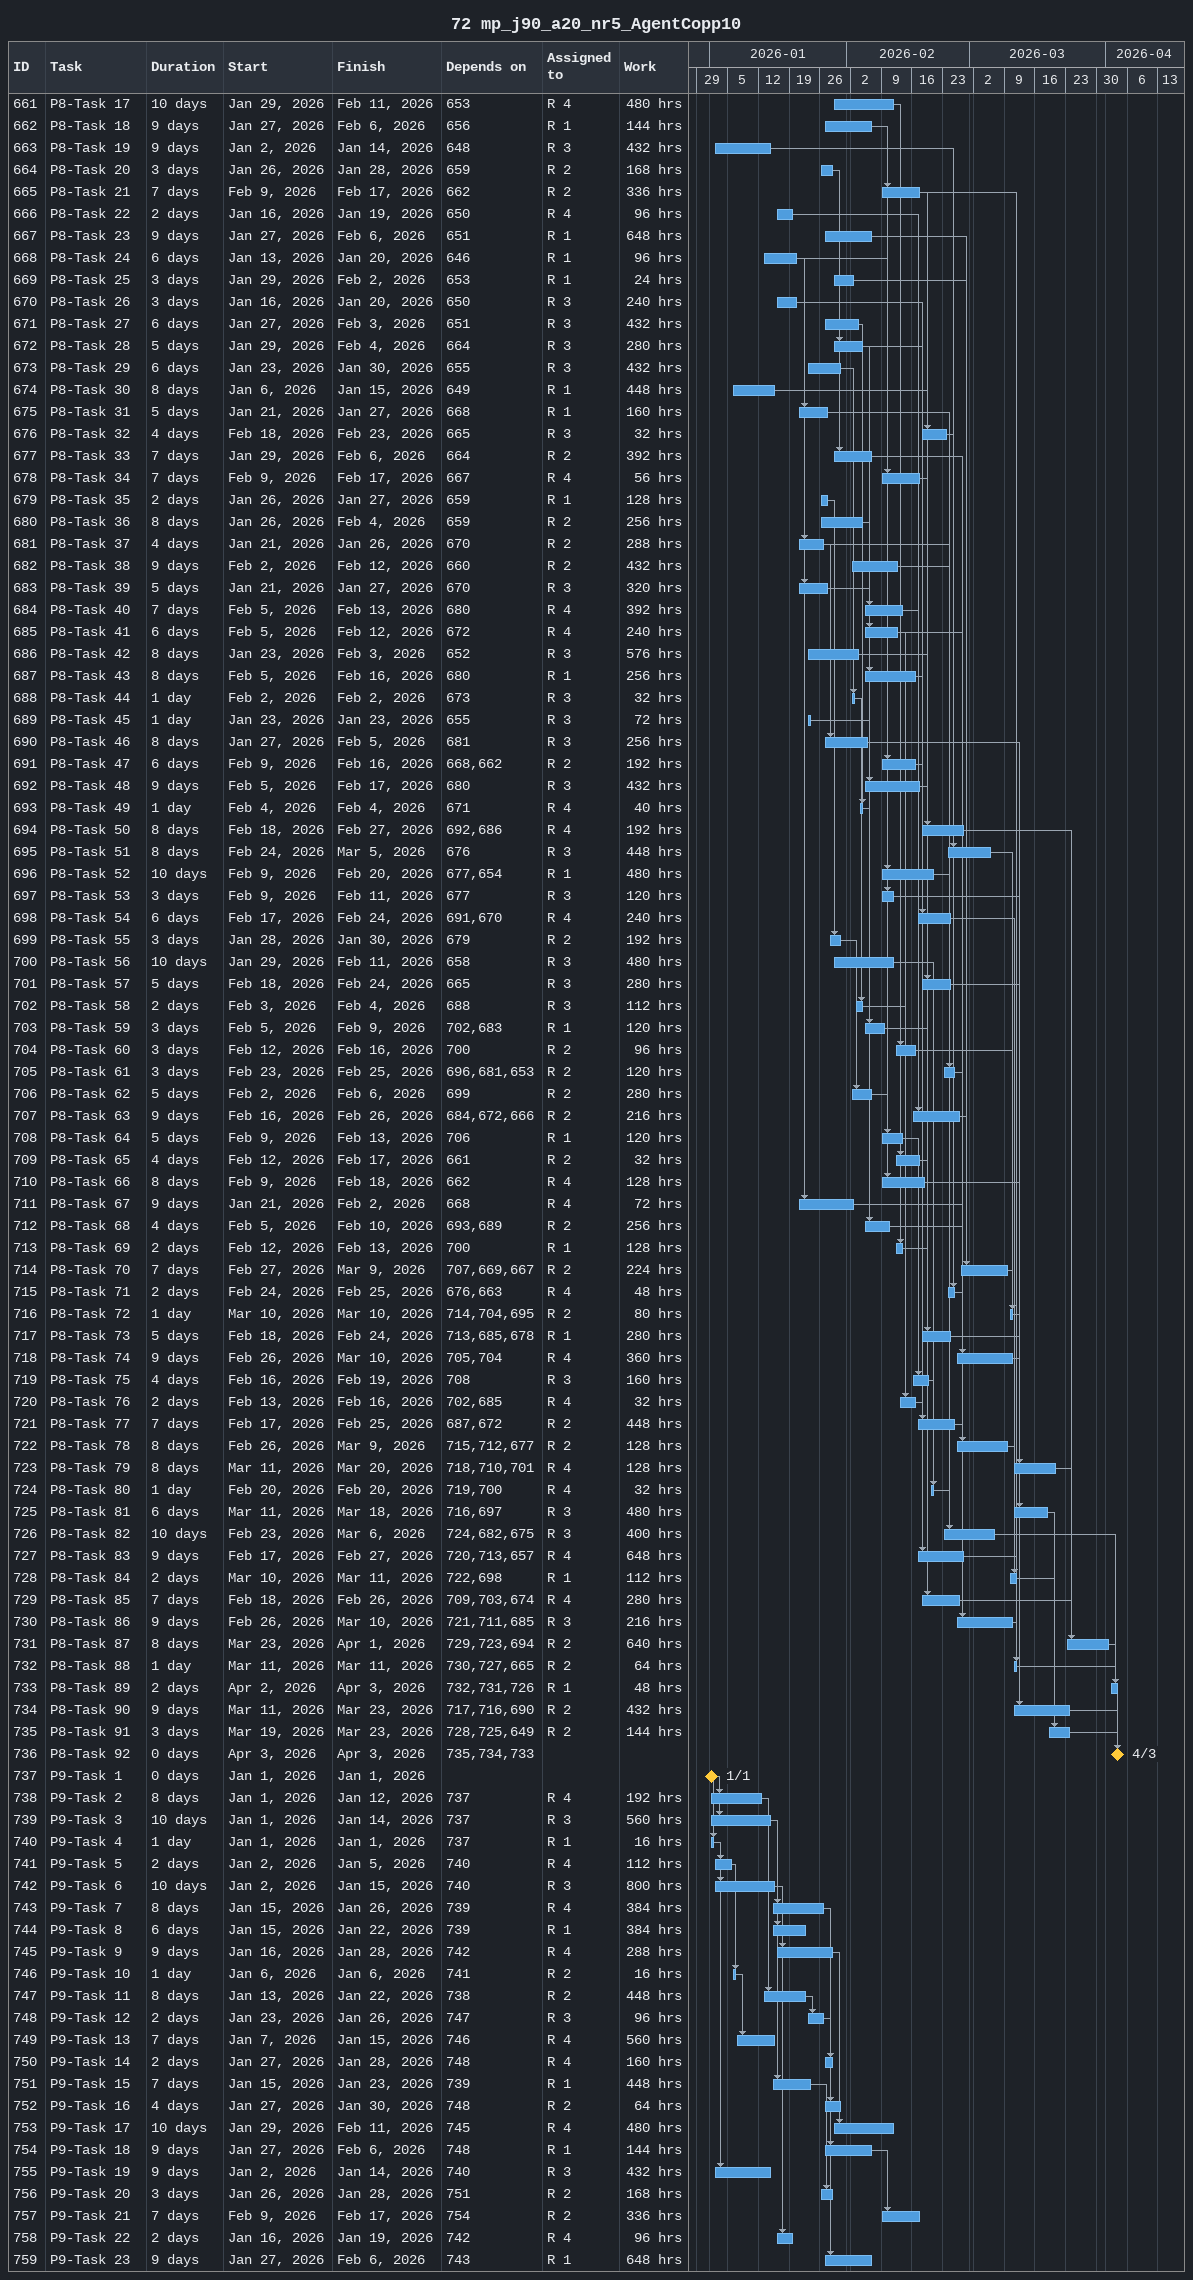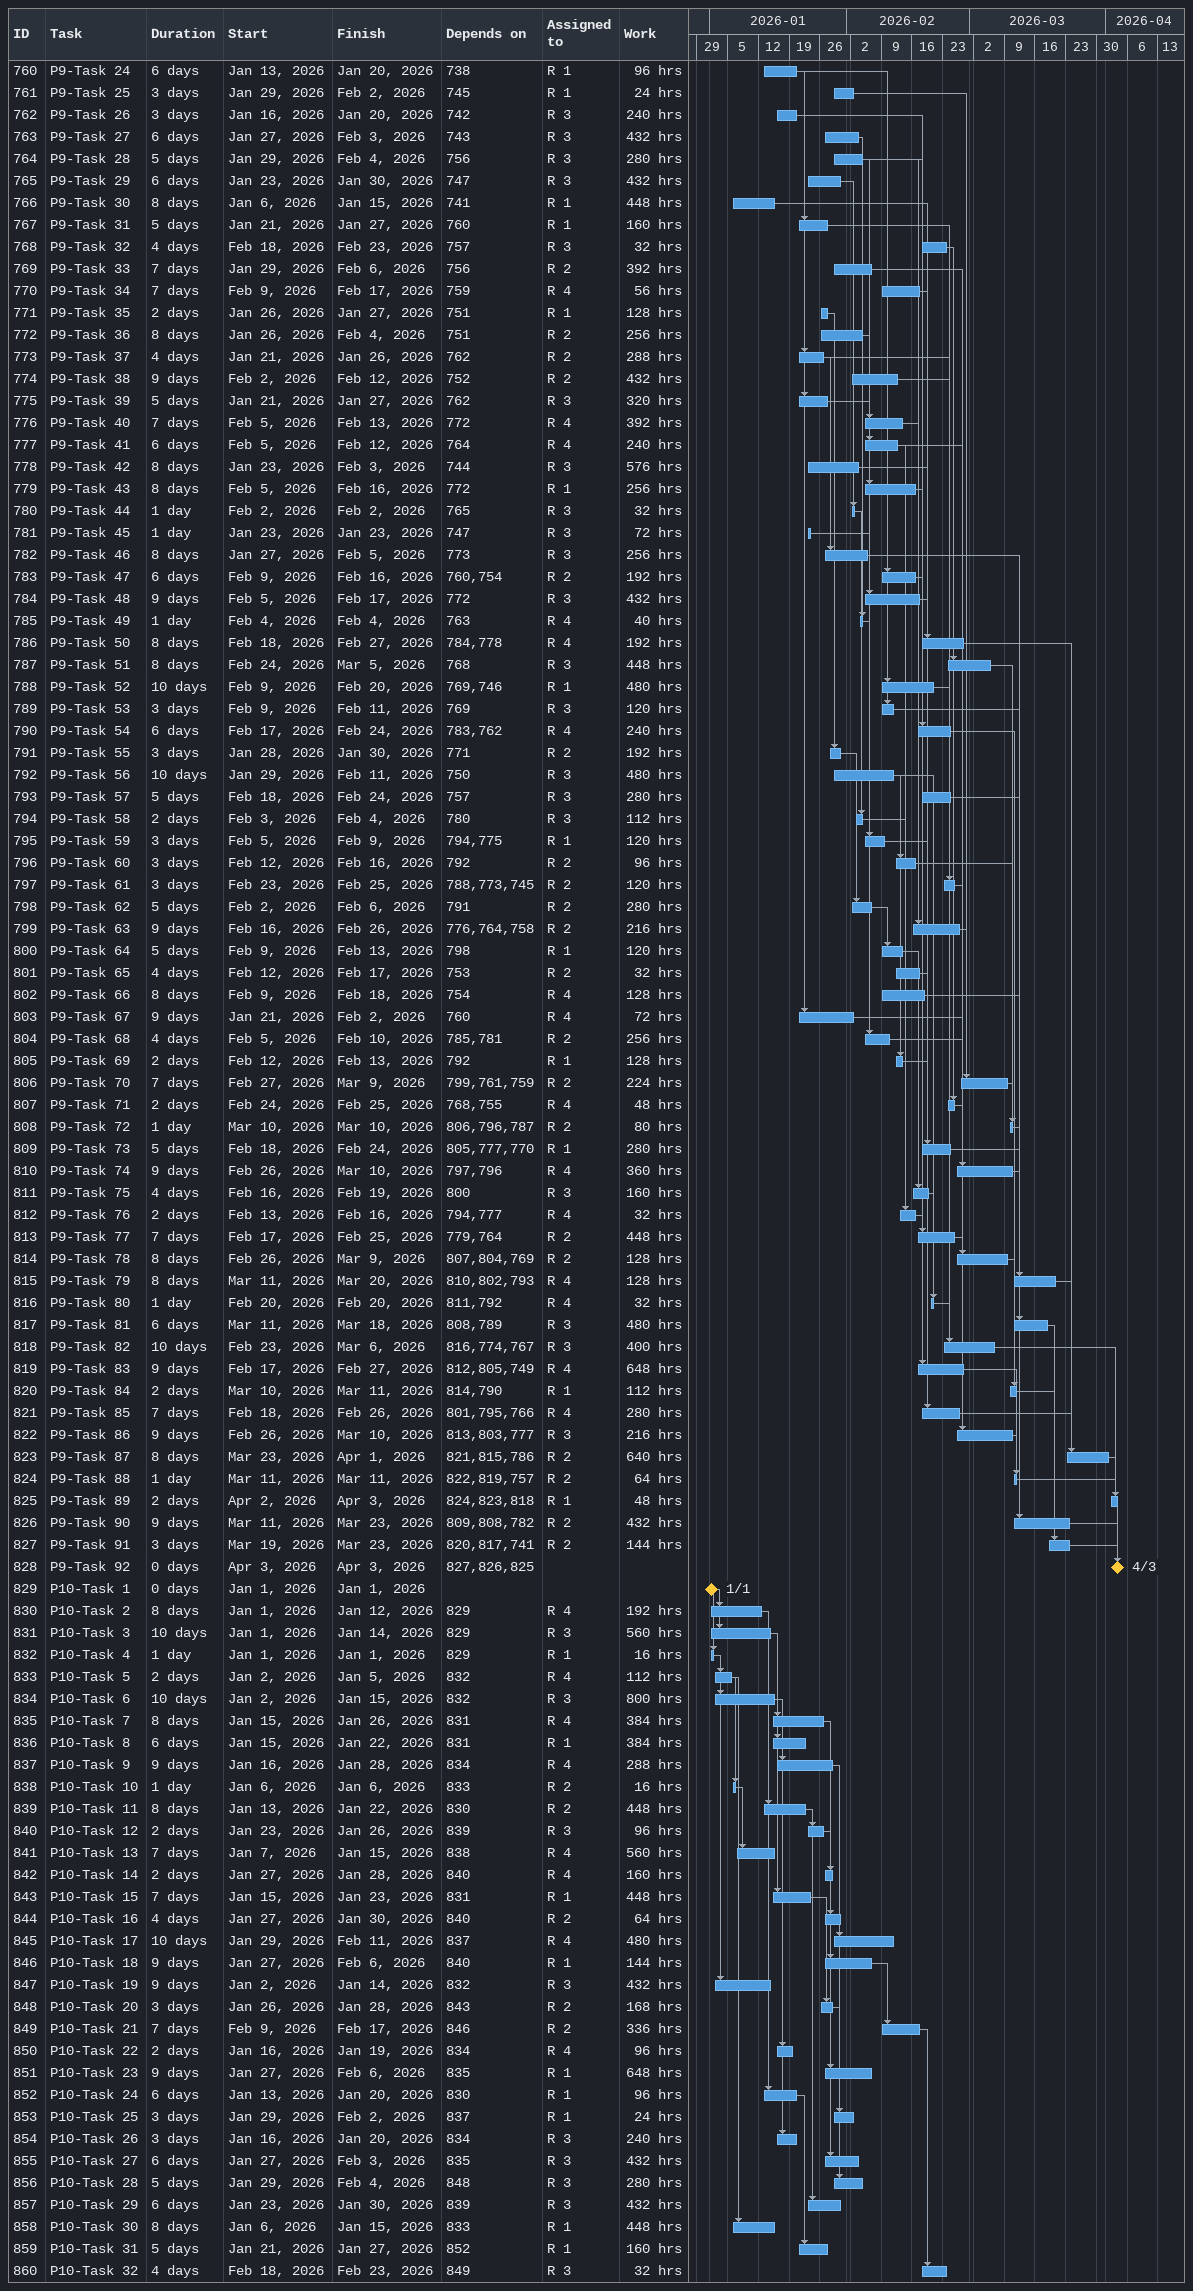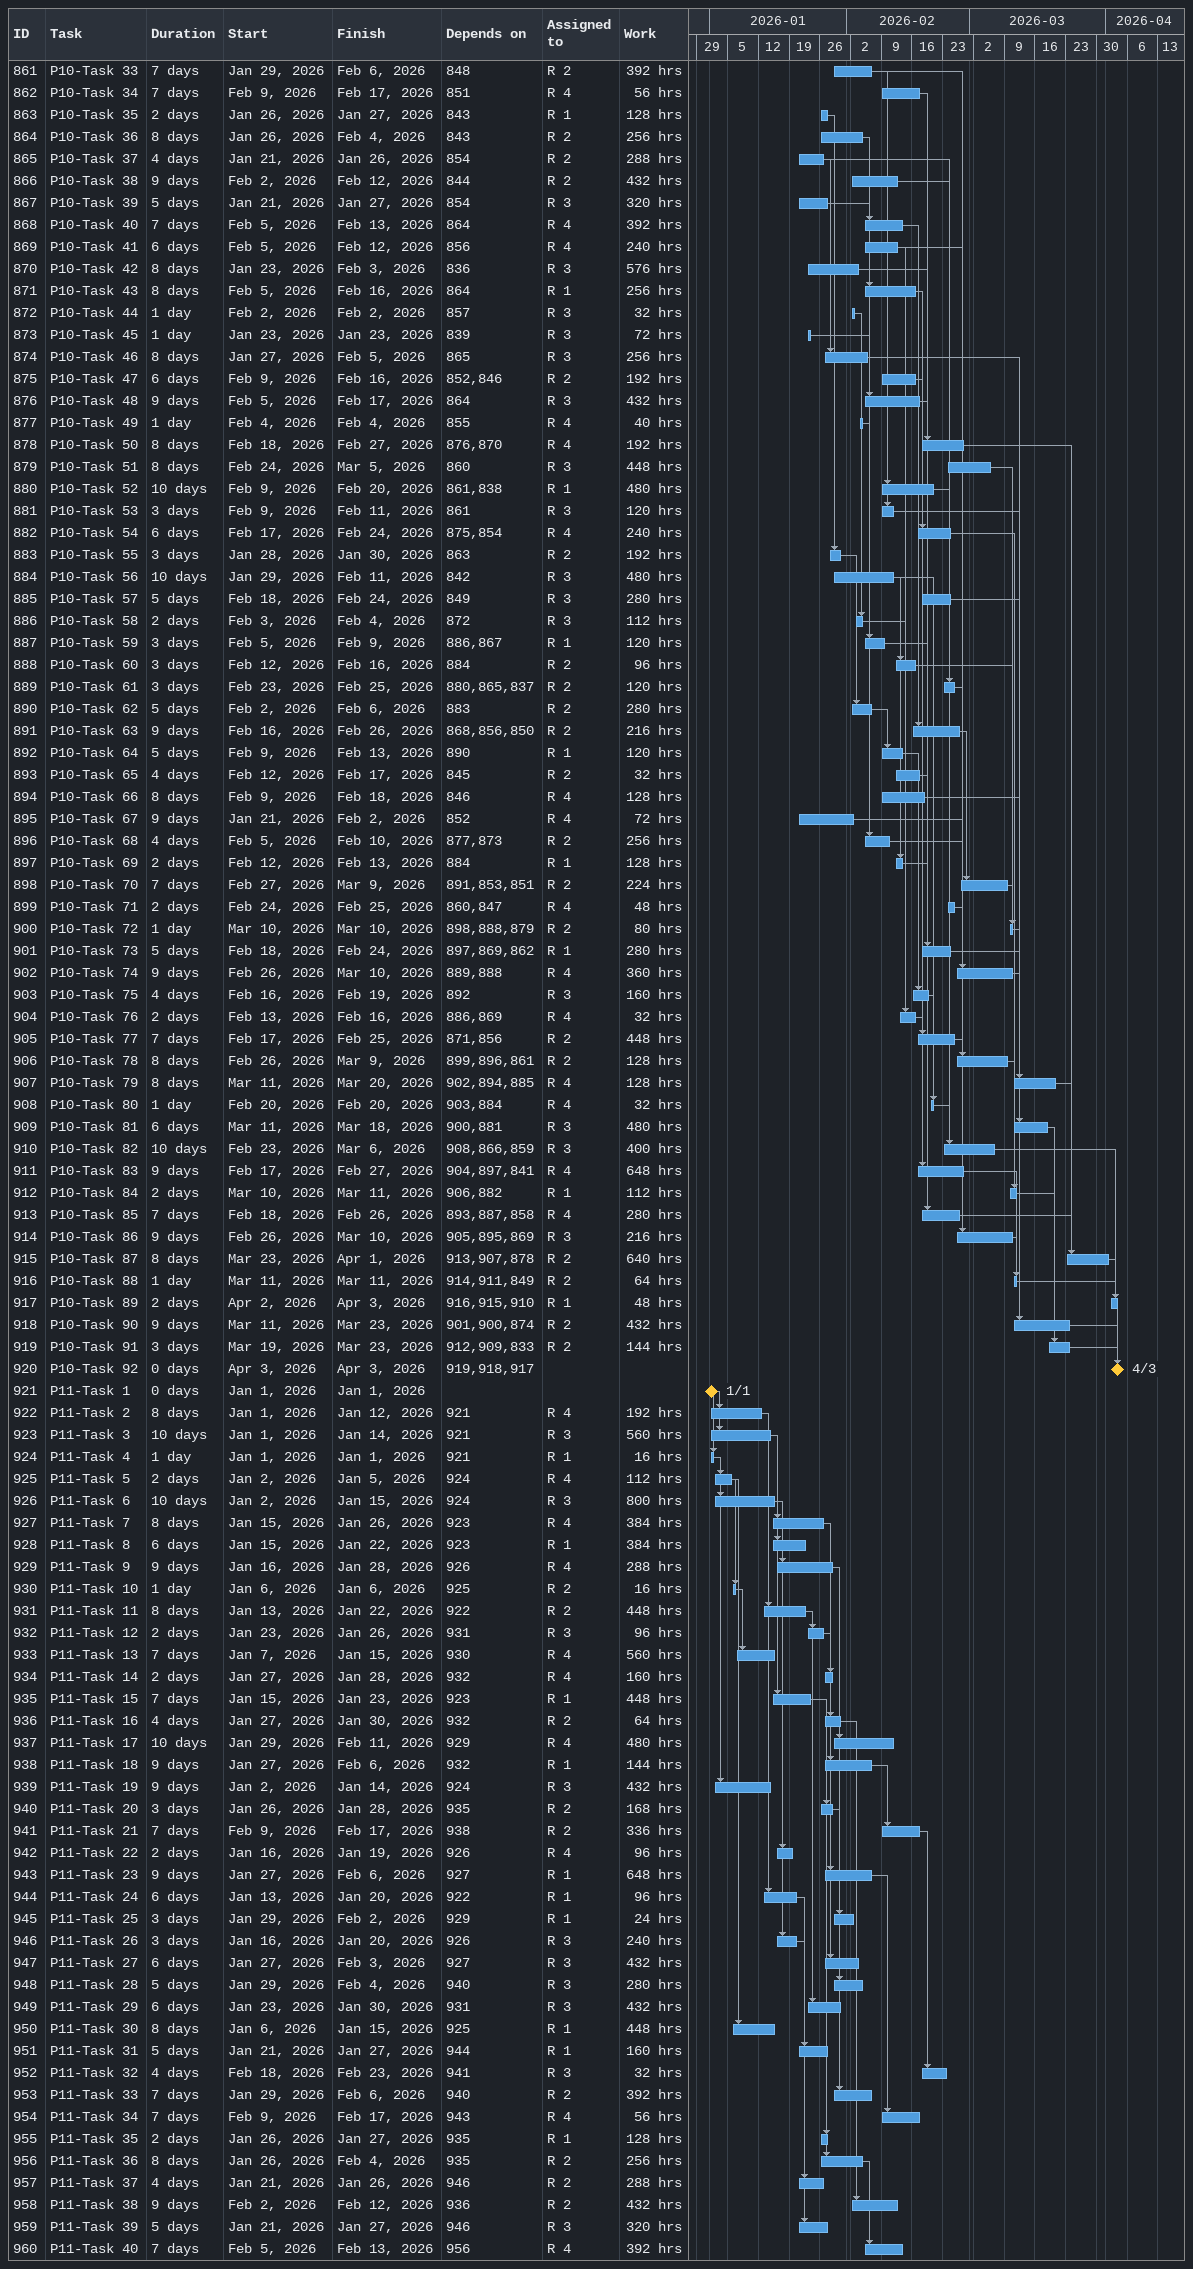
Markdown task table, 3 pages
72 mp_j90_a20_nr5_AgentCopp10

| ID | Task | Duration | Start | Finish | Predecessors | Resources | Work (h) |
|---|---|---|---|---|---|---|---|
| 661 | P8-Task 17 | 10d | 2026-01-29 | 2026-02-11 | 653 | R 4 | 480 |
| 662 | P8-Task 18 | 9d | 2026-01-27 | 2026-02-06 | 656 | R 1 | 144 |
| 663 | P8-Task 19 | 9d | 2026-01-02 | 2026-01-14 | 648 | R 3 | 432 |
| 664 | P8-Task 20 | 3d | 2026-01-26 | 2026-01-28 | 659 | R 2 | 168 |
| 665 | P8-Task 21 | 7d | 2026-02-09 | 2026-02-17 | 662 | R 2 | 336 |
| 666 | P8-Task 22 | 2d | 2026-01-16 | 2026-01-19 | 650 | R 4 | 96 |
| 667 | P8-Task 23 | 9d | 2026-01-27 | 2026-02-06 | 651 | R 1 | 648 |
| 668 | P8-Task 24 | 6d | 2026-01-13 | 2026-01-20 | 646 | R 1 | 96 |
| 669 | P8-Task 25 | 3d | 2026-01-29 | 2026-02-02 | 653 | R 1 | 24 |
| 670 | P8-Task 26 | 3d | 2026-01-16 | 2026-01-20 | 650 | R 3 | 240 |
| 671 | P8-Task 27 | 6d | 2026-01-27 | 2026-02-03 | 651 | R 3 | 432 |
| 672 | P8-Task 28 | 5d | 2026-01-29 | 2026-02-04 | 664 | R 3 | 280 |
| 673 | P8-Task 29 | 6d | 2026-01-23 | 2026-01-30 | 655 | R 3 | 432 |
| 674 | P8-Task 30 | 8d | 2026-01-06 | 2026-01-15 | 649 | R 1 | 448 |
| 675 | P8-Task 31 | 5d | 2026-01-21 | 2026-01-27 | 668 | R 1 | 160 |
| 676 | P8-Task 32 | 4d | 2026-02-18 | 2026-02-23 | 665 | R 3 | 32 |
| 677 | P8-Task 33 | 7d | 2026-01-29 | 2026-02-06 | 664 | R 2 | 392 |
| 678 | P8-Task 34 | 7d | 2026-02-09 | 2026-02-17 | 667 | R 4 | 56 |
| 679 | P8-Task 35 | 2d | 2026-01-26 | 2026-01-27 | 659 | R 1 | 128 |
| 680 | P8-Task 36 | 8d | 2026-01-26 | 2026-02-04 | 659 | R 2 | 256 |
| 681 | P8-Task 37 | 4d | 2026-01-21 | 2026-01-26 | 670 | R 2 | 288 |
| 682 | P8-Task 38 | 9d | 2026-02-02 | 2026-02-12 | 660 | R 2 | 432 |
| 683 | P8-Task 39 | 5d | 2026-01-21 | 2026-01-27 | 670 | R 3 | 320 |
| 684 | P8-Task 40 | 7d | 2026-02-05 | 2026-02-13 | 680 | R 4 | 392 |
| 685 | P8-Task 41 | 6d | 2026-02-05 | 2026-02-12 | 672 | R 4 | 240 |
| 686 | P8-Task 42 | 8d | 2026-01-23 | 2026-02-03 | 652 | R 3 | 576 |
| 687 | P8-Task 43 | 8d | 2026-02-05 | 2026-02-16 | 680 | R 1 | 256 |
| 688 | P8-Task 44 | 1d | 2026-02-02 | 2026-02-02 | 673 | R 3 | 32 |
| 689 | P8-Task 45 | 1d | 2026-01-23 | 2026-01-23 | 655 | R 3 | 72 |
| 690 | P8-Task 46 | 8d | 2026-01-27 | 2026-02-05 | 681 | R 3 | 256 |
| 691 | P8-Task 47 | 6d | 2026-02-09 | 2026-02-16 | 668, 662 | R 2 | 192 |
| 692 | P8-Task 48 | 9d | 2026-02-05 | 2026-02-17 | 680 | R 3 | 432 |
| 693 | P8-Task 49 | 1d | 2026-02-04 | 2026-02-04 | 671 | R 4 | 40 |
| 694 | P8-Task 50 | 8d | 2026-02-18 | 2026-02-27 | 692, 686 | R 4 | 192 |
| 695 | P8-Task 51 | 8d | 2026-02-24 | 2026-03-05 | 676 | R 3 | 448 |
| 696 | P8-Task 52 | 10d | 2026-02-09 | 2026-02-20 | 677, 654 | R 1 | 480 |
| 697 | P8-Task 53 | 3d | 2026-02-09 | 2026-02-11 | 677 | R 3 | 120 |
| 698 | P8-Task 54 | 6d | 2026-02-17 | 2026-02-24 | 691, 670 | R 4 | 240 |
| 699 | P8-Task 55 | 3d | 2026-01-28 | 2026-01-30 | 679 | R 2 | 192 |
| 700 | P8-Task 56 | 10d | 2026-01-29 | 2026-02-11 | 658 | R 3 | 480 |
| 701 | P8-Task 57 | 5d | 2026-02-18 | 2026-02-24 | 665 | R 3 | 280 |
| 702 | P8-Task 58 | 2d | 2026-02-03 | 2026-02-04 | 688 | R 3 | 112 |
| 703 | P8-Task 59 | 3d | 2026-02-05 | 2026-02-09 | 702, 683 | R 1 | 120 |
| 704 | P8-Task 60 | 3d | 2026-02-12 | 2026-02-16 | 700 | R 2 | 96 |
| 705 | P8-Task 61 | 3d | 2026-02-23 | 2026-02-25 | 696, 681, 653 | R 2 | 120 |
| 706 | P8-Task 62 | 5d | 2026-02-02 | 2026-02-06 | 699 | R 2 | 280 |
| 707 | P8-Task 63 | 9d | 2026-02-16 | 2026-02-26 | 684, 672, 666 | R 2 | 216 |
| 708 | P8-Task 64 | 5d | 2026-02-09 | 2026-02-13 | 706 | R 1 | 120 |
| 709 | P8-Task 65 | 4d | 2026-02-12 | 2026-02-17 | 661 | R 2 | 32 |
| 710 | P8-Task 66 | 8d | 2026-02-09 | 2026-02-18 | 662 | R 4 | 128 |
| 711 | P8-Task 67 | 9d | 2026-01-21 | 2026-02-02 | 668 | R 4 | 72 |
| 712 | P8-Task 68 | 4d | 2026-02-05 | 2026-02-10 | 693, 689 | R 2 | 256 |
| 713 | P8-Task 69 | 2d | 2026-02-12 | 2026-02-13 | 700 | R 1 | 128 |
| 714 | P8-Task 70 | 7d | 2026-02-27 | 2026-03-09 | 707, 669, 667 | R 2 | 224 |
| 715 | P8-Task 71 | 2d | 2026-02-24 | 2026-02-25 | 676, 663 | R 4 | 48 |
| 716 | P8-Task 72 | 1d | 2026-03-10 | 2026-03-10 | 714, 704, 695 | R 2 | 80 |
| 717 | P8-Task 73 | 5d | 2026-02-18 | 2026-02-24 | 713, 685, 678 | R 1 | 280 |
| 718 | P8-Task 74 | 9d | 2026-02-26 | 2026-03-10 | 705, 704 | R 4 | 360 |
| 719 | P8-Task 75 | 4d | 2026-02-16 | 2026-02-19 | 708 | R 3 | 160 |
| 720 | P8-Task 76 | 2d | 2026-02-13 | 2026-02-16 | 702, 685 | R 4 | 32 |
| 721 | P8-Task 77 | 7d | 2026-02-17 | 2026-02-25 | 687, 672 | R 2 | 448 |
| 722 | P8-Task 78 | 8d | 2026-02-26 | 2026-03-09 | 715, 712, 677 | R 2 | 128 |
| 723 | P8-Task 79 | 8d | 2026-03-11 | 2026-03-20 | 718, 710, 701 | R 4 | 128 |
| 724 | P8-Task 80 | 1d | 2026-02-20 | 2026-02-20 | 719, 700 | R 4 | 32 |
| 725 | P8-Task 81 | 6d | 2026-03-11 | 2026-03-18 | 716, 697 | R 3 | 480 |
| 726 | P8-Task 82 | 10d | 2026-02-23 | 2026-03-06 | 724, 682, 675 | R 3 | 400 |
| 727 | P8-Task 83 | 9d | 2026-02-17 | 2026-02-27 | 720, 713, 657 | R 4 | 648 |
| 728 | P8-Task 84 | 2d | 2026-03-10 | 2026-03-11 | 722, 698 | R 1 | 112 |
| 729 | P8-Task 85 | 7d | 2026-02-18 | 2026-02-26 | 709, 703, 674 | R 4 | 280 |
| 730 | P8-Task 86 | 9d | 2026-02-26 | 2026-03-10 | 721, 711, 685 | R 3 | 216 |
| 731 | P8-Task 87 | 8d | 2026-03-23 | 2026-04-01 | 729, 723, 694 | R 2 | 640 |
| 732 | P8-Task 88 | 1d | 2026-03-11 | 2026-03-11 | 730, 727, 665 | R 2 | 64 |
| 733 | P8-Task 89 | 2d | 2026-04-02 | 2026-04-03 | 732, 731, 726 | R 1 | 48 |
| 734 | P8-Task 90 | 9d | 2026-03-11 | 2026-03-23 | 717, 716, 690 | R 2 | 432 |
| 735 | P8-Task 91 | 3d | 2026-03-19 | 2026-03-23 | 728, 725, 649 | R 2 | 144 |
| 736 | P8-Task 92 | 0d | 2026-04-03 | 2026-04-03 | 735, 734, 733 |  |  |
| 737 | P9-Task 1 | 0d | 2026-01-01 | 2026-01-01 |  |  |  |
| 738 | P9-Task 2 | 8d | 2026-01-01 | 2026-01-12 | 737 | R 4 | 192 |
| 739 | P9-Task 3 | 10d | 2026-01-01 | 2026-01-14 | 737 | R 3 | 560 |
| 740 | P9-Task 4 | 1d | 2026-01-01 | 2026-01-01 | 737 | R 1 | 16 |
| 741 | P9-Task 5 | 2d | 2026-01-02 | 2026-01-05 | 740 | R 4 | 112 |
| 742 | P9-Task 6 | 10d | 2026-01-02 | 2026-01-15 | 740 | R 3 | 800 |
| 743 | P9-Task 7 | 8d | 2026-01-15 | 2026-01-26 | 739 | R 4 | 384 |
| 744 | P9-Task 8 | 6d | 2026-01-15 | 2026-01-22 | 739 | R 1 | 384 |
| 745 | P9-Task 9 | 9d | 2026-01-16 | 2026-01-28 | 742 | R 4 | 288 |
| 746 | P9-Task 10 | 1d | 2026-01-06 | 2026-01-06 | 741 | R 2 | 16 |
| 747 | P9-Task 11 | 8d | 2026-01-13 | 2026-01-22 | 738 | R 2 | 448 |
| 748 | P9-Task 12 | 2d | 2026-01-23 | 2026-01-26 | 747 | R 3 | 96 |
| 749 | P9-Task 13 | 7d | 2026-01-07 | 2026-01-15 | 746 | R 4 | 560 |
| 750 | P9-Task 14 | 2d | 2026-01-27 | 2026-01-28 | 748 | R 4 | 160 |
| 751 | P9-Task 15 | 7d | 2026-01-15 | 2026-01-23 | 739 | R 1 | 448 |
| 752 | P9-Task 16 | 4d | 2026-01-27 | 2026-01-30 | 748 | R 2 | 64 |
| 753 | P9-Task 17 | 10d | 2026-01-29 | 2026-02-11 | 745 | R 4 | 480 |
| 754 | P9-Task 18 | 9d | 2026-01-27 | 2026-02-06 | 748 | R 1 | 144 |
| 755 | P9-Task 19 | 9d | 2026-01-02 | 2026-01-14 | 740 | R 3 | 432 |
| 756 | P9-Task 20 | 3d | 2026-01-26 | 2026-01-28 | 751 | R 2 | 168 |
| 757 | P9-Task 21 | 7d | 2026-02-09 | 2026-02-17 | 754 | R 2 | 336 |
| 758 | P9-Task 22 | 2d | 2026-01-16 | 2026-01-19 | 742 | R 4 | 96 |
| 759 | P9-Task 23 | 9d | 2026-01-27 | 2026-02-06 | 743 | R 1 | 648 |
| 760 | P9-Task 24 | 6d | 2026-01-13 | 2026-01-20 | 738 | R 1 | 96 |
| 761 | P9-Task 25 | 3d | 2026-01-29 | 2026-02-02 | 745 | R 1 | 24 |
| 762 | P9-Task 26 | 3d | 2026-01-16 | 2026-01-20 | 742 | R 3 | 240 |
| 763 | P9-Task 27 | 6d | 2026-01-27 | 2026-02-03 | 743 | R 3 | 432 |
| 764 | P9-Task 28 | 5d | 2026-01-29 | 2026-02-04 | 756 | R 3 | 280 |
| 765 | P9-Task 29 | 6d | 2026-01-23 | 2026-01-30 | 747 | R 3 | 432 |
| 766 | P9-Task 30 | 8d | 2026-01-06 | 2026-01-15 | 741 | R 1 | 448 |
| 767 | P9-Task 31 | 5d | 2026-01-21 | 2026-01-27 | 760 | R 1 | 160 |
| 768 | P9-Task 32 | 4d | 2026-02-18 | 2026-02-23 | 757 | R 3 | 32 |
| 769 | P9-Task 33 | 7d | 2026-01-29 | 2026-02-06 | 756 | R 2 | 392 |
| 770 | P9-Task 34 | 7d | 2026-02-09 | 2026-02-17 | 759 | R 4 | 56 |
| 771 | P9-Task 35 | 2d | 2026-01-26 | 2026-01-27 | 751 | R 1 | 128 |
| 772 | P9-Task 36 | 8d | 2026-01-26 | 2026-02-04 | 751 | R 2 | 256 |
| 773 | P9-Task 37 | 4d | 2026-01-21 | 2026-01-26 | 762 | R 2 | 288 |
| 774 | P9-Task 38 | 9d | 2026-02-02 | 2026-02-12 | 752 | R 2 | 432 |
| 775 | P9-Task 39 | 5d | 2026-01-21 | 2026-01-27 | 762 | R 3 | 320 |
| 776 | P9-Task 40 | 7d | 2026-02-05 | 2026-02-13 | 772 | R 4 | 392 |
| 777 | P9-Task 41 | 6d | 2026-02-05 | 2026-02-12 | 764 | R 4 | 240 |
| 778 | P9-Task 42 | 8d | 2026-01-23 | 2026-02-03 | 744 | R 3 | 576 |
| 779 | P9-Task 43 | 8d | 2026-02-05 | 2026-02-16 | 772 | R 1 | 256 |
| 780 | P9-Task 44 | 1d | 2026-02-02 | 2026-02-02 | 765 | R 3 | 32 |
| 781 | P9-Task 45 | 1d | 2026-01-23 | 2026-01-23 | 747 | R 3 | 72 |
| 782 | P9-Task 46 | 8d | 2026-01-27 | 2026-02-05 | 773 | R 3 | 256 |
| 783 | P9-Task 47 | 6d | 2026-02-09 | 2026-02-16 | 760, 754 | R 2 | 192 |
| 784 | P9-Task 48 | 9d | 2026-02-05 | 2026-02-17 | 772 | R 3 | 432 |
| 785 | P9-Task 49 | 1d | 2026-02-04 | 2026-02-04 | 763 | R 4 | 40 |
| 786 | P9-Task 50 | 8d | 2026-02-18 | 2026-02-27 | 784, 778 | R 4 | 192 |
| 787 | P9-Task 51 | 8d | 2026-02-24 | 2026-03-05 | 768 | R 3 | 448 |
| 788 | P9-Task 52 | 10d | 2026-02-09 | 2026-02-20 | 769, 746 | R 1 | 480 |
| 789 | P9-Task 53 | 3d | 2026-02-09 | 2026-02-11 | 769 | R 3 | 120 |
| 790 | P9-Task 54 | 6d | 2026-02-17 | 2026-02-24 | 783, 762 | R 4 | 240 |
| 791 | P9-Task 55 | 3d | 2026-01-28 | 2026-01-30 | 771 | R 2 | 192 |
| 792 | P9-Task 56 | 10d | 2026-01-29 | 2026-02-11 | 750 | R 3 | 480 |
| 793 | P9-Task 57 | 5d | 2026-02-18 | 2026-02-24 | 757 | R 3 | 280 |
| 794 | P9-Task 58 | 2d | 2026-02-03 | 2026-02-04 | 780 | R 3 | 112 |
| 795 | P9-Task 59 | 3d | 2026-02-05 | 2026-02-09 | 794, 775 | R 1 | 120 |
| 796 | P9-Task 60 | 3d | 2026-02-12 | 2026-02-16 | 792 | R 2 | 96 |
| 797 | P9-Task 61 | 3d | 2026-02-23 | 2026-02-25 | 788, 773, 745 | R 2 | 120 |
| 798 | P9-Task 62 | 5d | 2026-02-02 | 2026-02-06 | 791 | R 2 | 280 |
| 799 | P9-Task 63 | 9d | 2026-02-16 | 2026-02-26 | 776, 764, 758 | R 2 | 216 |
| 800 | P9-Task 64 | 5d | 2026-02-09 | 2026-02-13 | 798 | R 1 | 120 |
| 801 | P9-Task 65 | 4d | 2026-02-12 | 2026-02-17 | 753 | R 2 | 32 |
| 802 | P9-Task 66 | 8d | 2026-02-09 | 2026-02-18 | 754 | R 4 | 128 |
| 803 | P9-Task 67 | 9d | 2026-01-21 | 2026-02-02 | 760 | R 4 | 72 |
| 804 | P9-Task 68 | 4d | 2026-02-05 | 2026-02-10 | 785, 781 | R 2 | 256 |
| 805 | P9-Task 69 | 2d | 2026-02-12 | 2026-02-13 | 792 | R 1 | 128 |
| 806 | P9-Task 70 | 7d | 2026-02-27 | 2026-03-09 | 799, 761, 759 | R 2 | 224 |
| 807 | P9-Task 71 | 2d | 2026-02-24 | 2026-02-25 | 768, 755 | R 4 | 48 |
| 808 | P9-Task 72 | 1d | 2026-03-10 | 2026-03-10 | 806, 796, 787 | R 2 | 80 |
| 809 | P9-Task 73 | 5d | 2026-02-18 | 2026-02-24 | 805, 777, 770 | R 1 | 280 |
| 810 | P9-Task 74 | 9d | 2026-02-26 | 2026-03-10 | 797, 796 | R 4 | 360 |
| 811 | P9-Task 75 | 4d | 2026-02-16 | 2026-02-19 | 800 | R 3 | 160 |
| 812 | P9-Task 76 | 2d | 2026-02-13 | 2026-02-16 | 794, 777 | R 4 | 32 |
| 813 | P9-Task 77 | 7d | 2026-02-17 | 2026-02-25 | 779, 764 | R 2 | 448 |
| 814 | P9-Task 78 | 8d | 2026-02-26 | 2026-03-09 | 807, 804, 769 | R 2 | 128 |
| 815 | P9-Task 79 | 8d | 2026-03-11 | 2026-03-20 | 810, 802, 793 | R 4 | 128 |
| 816 | P9-Task 80 | 1d | 2026-02-20 | 2026-02-20 | 811, 792 | R 4 | 32 |
| 817 | P9-Task 81 | 6d | 2026-03-11 | 2026-03-18 | 808, 789 | R 3 | 480 |
| 818 | P9-Task 82 | 10d | 2026-02-23 | 2026-03-06 | 816, 774, 767 | R 3 | 400 |
| 819 | P9-Task 83 | 9d | 2026-02-17 | 2026-02-27 | 812, 805, 749 | R 4 | 648 |
| 820 | P9-Task 84 | 2d | 2026-03-10 | 2026-03-11 | 814, 790 | R 1 | 112 |
| 821 | P9-Task 85 | 7d | 2026-02-18 | 2026-02-26 | 801, 795, 766 | R 4 | 280 |
| 822 | P9-Task 86 | 9d | 2026-02-26 | 2026-03-10 | 813, 803, 777 | R 3 | 216 |
| 823 | P9-Task 87 | 8d | 2026-03-23 | 2026-04-01 | 821, 815, 786 | R 2 | 640 |
| 824 | P9-Task 88 | 1d | 2026-03-11 | 2026-03-11 | 822, 819, 757 | R 2 | 64 |
| 825 | P9-Task 89 | 2d | 2026-04-02 | 2026-04-03 | 824, 823, 818 | R 1 | 48 |
| 826 | P9-Task 90 | 9d | 2026-03-11 | 2026-03-23 | 809, 808, 782 | R 2 | 432 |
| 827 | P9-Task 91 | 3d | 2026-03-19 | 2026-03-23 | 820, 817, 741 | R 2 | 144 |
| 828 | P9-Task 92 | 0d | 2026-04-03 | 2026-04-03 | 827, 826, 825 |  |  |
| 829 | P10-Task 1 | 0d | 2026-01-01 | 2026-01-01 |  |  |  |
| 830 | P10-Task 2 | 8d | 2026-01-01 | 2026-01-12 | 829 | R 4 | 192 |
| 831 | P10-Task 3 | 10d | 2026-01-01 | 2026-01-14 | 829 | R 3 | 560 |
| 832 | P10-Task 4 | 1d | 2026-01-01 | 2026-01-01 | 829 | R 1 | 16 |
| 833 | P10-Task 5 | 2d | 2026-01-02 | 2026-01-05 | 832 | R 4 | 112 |
| 834 | P10-Task 6 | 10d | 2026-01-02 | 2026-01-15 | 832 | R 3 | 800 |
| 835 | P10-Task 7 | 8d | 2026-01-15 | 2026-01-26 | 831 | R 4 | 384 |
| 836 | P10-Task 8 | 6d | 2026-01-15 | 2026-01-22 | 831 | R 1 | 384 |
| 837 | P10-Task 9 | 9d | 2026-01-16 | 2026-01-28 | 834 | R 4 | 288 |
| 838 | P10-Task 10 | 1d | 2026-01-06 | 2026-01-06 | 833 | R 2 | 16 |
| 839 | P10-Task 11 | 8d | 2026-01-13 | 2026-01-22 | 830 | R 2 | 448 |
| 840 | P10-Task 12 | 2d | 2026-01-23 | 2026-01-26 | 839 | R 3 | 96 |
| 841 | P10-Task 13 | 7d | 2026-01-07 | 2026-01-15 | 838 | R 4 | 560 |
| 842 | P10-Task 14 | 2d | 2026-01-27 | 2026-01-28 | 840 | R 4 | 160 |
| 843 | P10-Task 15 | 7d | 2026-01-15 | 2026-01-23 | 831 | R 1 | 448 |
| 844 | P10-Task 16 | 4d | 2026-01-27 | 2026-01-30 | 840 | R 2 | 64 |
| 845 | P10-Task 17 | 10d | 2026-01-29 | 2026-02-11 | 837 | R 4 | 480 |
| 846 | P10-Task 18 | 9d | 2026-01-27 | 2026-02-06 | 840 | R 1 | 144 |
| 847 | P10-Task 19 | 9d | 2026-01-02 | 2026-01-14 | 832 | R 3 | 432 |
| 848 | P10-Task 20 | 3d | 2026-01-26 | 2026-01-28 | 843 | R 2 | 168 |
| 849 | P10-Task 21 | 7d | 2026-02-09 | 2026-02-17 | 846 | R 2 | 336 |
| 850 | P10-Task 22 | 2d | 2026-01-16 | 2026-01-19 | 834 | R 4 | 96 |
| 851 | P10-Task 23 | 9d | 2026-01-27 | 2026-02-06 | 835 | R 1 | 648 |
| 852 | P10-Task 24 | 6d | 2026-01-13 | 2026-01-20 | 830 | R 1 | 96 |
| 853 | P10-Task 25 | 3d | 2026-01-29 | 2026-02-02 | 837 | R 1 | 24 |
| 854 | P10-Task 26 | 3d | 2026-01-16 | 2026-01-20 | 834 | R 3 | 240 |
| 855 | P10-Task 27 | 6d | 2026-01-27 | 2026-02-03 | 835 | R 3 | 432 |
| 856 | P10-Task 28 | 5d | 2026-01-29 | 2026-02-04 | 848 | R 3 | 280 |
| 857 | P10-Task 29 | 6d | 2026-01-23 | 2026-01-30 | 839 | R 3 | 432 |
| 858 | P10-Task 30 | 8d | 2026-01-06 | 2026-01-15 | 833 | R 1 | 448 |
| 859 | P10-Task 31 | 5d | 2026-01-21 | 2026-01-27 | 852 | R 1 | 160 |
| 860 | P10-Task 32 | 4d | 2026-02-18 | 2026-02-23 | 849 | R 3 | 32 |
| 861 | P10-Task 33 | 7d | 2026-01-29 | 2026-02-06 | 848 | R 2 | 392 |
| 862 | P10-Task 34 | 7d | 2026-02-09 | 2026-02-17 | 851 | R 4 | 56 |
| 863 | P10-Task 35 | 2d | 2026-01-26 | 2026-01-27 | 843 | R 1 | 128 |
| 864 | P10-Task 36 | 8d | 2026-01-26 | 2026-02-04 | 843 | R 2 | 256 |
| 865 | P10-Task 37 | 4d | 2026-01-21 | 2026-01-26 | 854 | R 2 | 288 |
| 866 | P10-Task 38 | 9d | 2026-02-02 | 2026-02-12 | 844 | R 2 | 432 |
| 867 | P10-Task 39 | 5d | 2026-01-21 | 2026-01-27 | 854 | R 3 | 320 |
| 868 | P10-Task 40 | 7d | 2026-02-05 | 2026-02-13 | 864 | R 4 | 392 |
| 869 | P10-Task 41 | 6d | 2026-02-05 | 2026-02-12 | 856 | R 4 | 240 |
| 870 | P10-Task 42 | 8d | 2026-01-23 | 2026-02-03 | 836 | R 3 | 576 |
| 871 | P10-Task 43 | 8d | 2026-02-05 | 2026-02-16 | 864 | R 1 | 256 |
| 872 | P10-Task 44 | 1d | 2026-02-02 | 2026-02-02 | 857 | R 3 | 32 |
| 873 | P10-Task 45 | 1d | 2026-01-23 | 2026-01-23 | 839 | R 3 | 72 |
| 874 | P10-Task 46 | 8d | 2026-01-27 | 2026-02-05 | 865 | R 3 | 256 |
| 875 | P10-Task 47 | 6d | 2026-02-09 | 2026-02-16 | 852, 846 | R 2 | 192 |
| 876 | P10-Task 48 | 9d | 2026-02-05 | 2026-02-17 | 864 | R 3 | 432 |
| 877 | P10-Task 49 | 1d | 2026-02-04 | 2026-02-04 | 855 | R 4 | 40 |
| 878 | P10-Task 50 | 8d | 2026-02-18 | 2026-02-27 | 876, 870 | R 4 | 192 |
| 879 | P10-Task 51 | 8d | 2026-02-24 | 2026-03-05 | 860 | R 3 | 448 |
| 880 | P10-Task 52 | 10d | 2026-02-09 | 2026-02-20 | 861, 838 | R 1 | 480 |
| 881 | P10-Task 53 | 3d | 2026-02-09 | 2026-02-11 | 861 | R 3 | 120 |
| 882 | P10-Task 54 | 6d | 2026-02-17 | 2026-02-24 | 875, 854 | R 4 | 240 |
| 883 | P10-Task 55 | 3d | 2026-01-28 | 2026-01-30 | 863 | R 2 | 192 |
| 884 | P10-Task 56 | 10d | 2026-01-29 | 2026-02-11 | 842 | R 3 | 480 |
| 885 | P10-Task 57 | 5d | 2026-02-18 | 2026-02-24 | 849 | R 3 | 280 |
| 886 | P10-Task 58 | 2d | 2026-02-03 | 2026-02-04 | 872 | R 3 | 112 |
| 887 | P10-Task 59 | 3d | 2026-02-05 | 2026-02-09 | 886, 867 | R 1 | 120 |
| 888 | P10-Task 60 | 3d | 2026-02-12 | 2026-02-16 | 884 | R 2 | 96 |
| 889 | P10-Task 61 | 3d | 2026-02-23 | 2026-02-25 | 880, 865, 837 | R 2 | 120 |
| 890 | P10-Task 62 | 5d | 2026-02-02 | 2026-02-06 | 883 | R 2 | 280 |
| 891 | P10-Task 63 | 9d | 2026-02-16 | 2026-02-26 | 868, 856, 850 | R 2 | 216 |
| 892 | P10-Task 64 | 5d | 2026-02-09 | 2026-02-13 | 890 | R 1 | 120 |
| 893 | P10-Task 65 | 4d | 2026-02-12 | 2026-02-17 | 845 | R 2 | 32 |
| 894 | P10-Task 66 | 8d | 2026-02-09 | 2026-02-18 | 846 | R 4 | 128 |
| 895 | P10-Task 67 | 9d | 2026-01-21 | 2026-02-02 | 852 | R 4 | 72 |
| 896 | P10-Task 68 | 4d | 2026-02-05 | 2026-02-10 | 877, 873 | R 2 | 256 |
| 897 | P10-Task 69 | 2d | 2026-02-12 | 2026-02-13 | 884 | R 1 | 128 |
| 898 | P10-Task 70 | 7d | 2026-02-27 | 2026-03-09 | 891, 853, 851 | R 2 | 224 |
| 899 | P10-Task 71 | 2d | 2026-02-24 | 2026-02-25 | 860, 847 | R 4 | 48 |
| 900 | P10-Task 72 | 1d | 2026-03-10 | 2026-03-10 | 898, 888, 879 | R 2 | 80 |
| 901 | P10-Task 73 | 5d | 2026-02-18 | 2026-02-24 | 897, 869, 862 | R 1 | 280 |
| 902 | P10-Task 74 | 9d | 2026-02-26 | 2026-03-10 | 889, 888 | R 4 | 360 |
| 903 | P10-Task 75 | 4d | 2026-02-16 | 2026-02-19 | 892 | R 3 | 160 |
| 904 | P10-Task 76 | 2d | 2026-02-13 | 2026-02-16 | 886, 869 | R 4 | 32 |
| 905 | P10-Task 77 | 7d | 2026-02-17 | 2026-02-25 | 871, 856 | R 2 | 448 |
| 906 | P10-Task 78 | 8d | 2026-02-26 | 2026-03-09 | 899, 896, 861 | R 2 | 128 |
| 907 | P10-Task 79 | 8d | 2026-03-11 | 2026-03-20 | 902, 894, 885 | R 4 | 128 |
| 908 | P10-Task 80 | 1d | 2026-02-20 | 2026-02-20 | 903, 884 | R 4 | 32 |
| 909 | P10-Task 81 | 6d | 2026-03-11 | 2026-03-18 | 900, 881 | R 3 | 480 |
| 910 | P10-Task 82 | 10d | 2026-02-23 | 2026-03-06 | 908, 866, 859 | R 3 | 400 |
| 911 | P10-Task 83 | 9d | 2026-02-17 | 2026-02-27 | 904, 897, 841 | R 4 | 648 |
| 912 | P10-Task 84 | 2d | 2026-03-10 | 2026-03-11 | 906, 882 | R 1 | 112 |
| 913 | P10-Task 85 | 7d | 2026-02-18 | 2026-02-26 | 893, 887, 858 | R 4 | 280 |
| 914 | P10-Task 86 | 9d | 2026-02-26 | 2026-03-10 | 905, 895, 869 | R 3 | 216 |
| 915 | P10-Task 87 | 8d | 2026-03-23 | 2026-04-01 | 913, 907, 878 | R 2 | 640 |
| 916 | P10-Task 88 | 1d | 2026-03-11 | 2026-03-11 | 914, 911, 849 | R 2 | 64 |
| 917 | P10-Task 89 | 2d | 2026-04-02 | 2026-04-03 | 916, 915, 910 | R 1 | 48 |
| 918 | P10-Task 90 | 9d | 2026-03-11 | 2026-03-23 | 901, 900, 874 | R 2 | 432 |
| 919 | P10-Task 91 | 3d | 2026-03-19 | 2026-03-23 | 912, 909, 833 | R 2 | 144 |
| 920 | P10-Task 92 | 0d | 2026-04-03 | 2026-04-03 | 919, 918, 917 |  |  |
| 921 | P11-Task 1 | 0d | 2026-01-01 | 2026-01-01 |  |  |  |
| 922 | P11-Task 2 | 8d | 2026-01-01 | 2026-01-12 | 921 | R 4 | 192 |
| 923 | P11-Task 3 | 10d | 2026-01-01 | 2026-01-14 | 921 | R 3 | 560 |
| 924 | P11-Task 4 | 1d | 2026-01-01 | 2026-01-01 | 921 | R 1 | 16 |
| 925 | P11-Task 5 | 2d | 2026-01-02 | 2026-01-05 | 924 | R 4 | 112 |
| 926 | P11-Task 6 | 10d | 2026-01-02 | 2026-01-15 | 924 | R 3 | 800 |
| 927 | P11-Task 7 | 8d | 2026-01-15 | 2026-01-26 | 923 | R 4 | 384 |
| 928 | P11-Task 8 | 6d | 2026-01-15 | 2026-01-22 | 923 | R 1 | 384 |
| 929 | P11-Task 9 | 9d | 2026-01-16 | 2026-01-28 | 926 | R 4 | 288 |
| 930 | P11-Task 10 | 1d | 2026-01-06 | 2026-01-06 | 925 | R 2 | 16 |
| 931 | P11-Task 11 | 8d | 2026-01-13 | 2026-01-22 | 922 | R 2 | 448 |
| 932 | P11-Task 12 | 2d | 2026-01-23 | 2026-01-26 | 931 | R 3 | 96 |
| 933 | P11-Task 13 | 7d | 2026-01-07 | 2026-01-15 | 930 | R 4 | 560 |
| 934 | P11-Task 14 | 2d | 2026-01-27 | 2026-01-28 | 932 | R 4 | 160 |
| 935 | P11-Task 15 | 7d | 2026-01-15 | 2026-01-23 | 923 | R 1 | 448 |
| 936 | P11-Task 16 | 4d | 2026-01-27 | 2026-01-30 | 932 | R 2 | 64 |
| 937 | P11-Task 17 | 10d | 2026-01-29 | 2026-02-11 | 929 | R 4 | 480 |
| 938 | P11-Task 18 | 9d | 2026-01-27 | 2026-02-06 | 932 | R 1 | 144 |
| 939 | P11-Task 19 | 9d | 2026-01-02 | 2026-01-14 | 924 | R 3 | 432 |
| 940 | P11-Task 20 | 3d | 2026-01-26 | 2026-01-28 | 935 | R 2 | 168 |
| 941 | P11-Task 21 | 7d | 2026-02-09 | 2026-02-17 | 938 | R 2 | 336 |
| 942 | P11-Task 22 | 2d | 2026-01-16 | 2026-01-19 | 926 | R 4 | 96 |
| 943 | P11-Task 23 | 9d | 2026-01-27 | 2026-02-06 | 927 | R 1 | 648 |
| 944 | P11-Task 24 | 6d | 2026-01-13 | 2026-01-20 | 922 | R 1 | 96 |
| 945 | P11-Task 25 | 3d | 2026-01-29 | 2026-02-02 | 929 | R 1 | 24 |
| 946 | P11-Task 26 | 3d | 2026-01-16 | 2026-01-20 | 926 | R 3 | 240 |
| 947 | P11-Task 27 | 6d | 2026-01-27 | 2026-02-03 | 927 | R 3 | 432 |
| 948 | P11-Task 28 | 5d | 2026-01-29 | 2026-02-04 | 940 | R 3 | 280 |
| 949 | P11-Task 29 | 6d | 2026-01-23 | 2026-01-30 | 931 | R 3 | 432 |
| 950 | P11-Task 30 | 8d | 2026-01-06 | 2026-01-15 | 925 | R 1 | 448 |
| 951 | P11-Task 31 | 5d | 2026-01-21 | 2026-01-27 | 944 | R 1 | 160 |
| 952 | P11-Task 32 | 4d | 2026-02-18 | 2026-02-23 | 941 | R 3 | 32 |
| 953 | P11-Task 33 | 7d | 2026-01-29 | 2026-02-06 | 940 | R 2 | 392 |
| 954 | P11-Task 34 | 7d | 2026-02-09 | 2026-02-17 | 943 | R 4 | 56 |
| 955 | P11-Task 35 | 2d | 2026-01-26 | 2026-01-27 | 935 | R 1 | 128 |
| 956 | P11-Task 36 | 8d | 2026-01-26 | 2026-02-04 | 935 | R 2 | 256 |
| 957 | P11-Task 37 | 4d | 2026-01-21 | 2026-01-26 | 946 | R 2 | 288 |
| 958 | P11-Task 38 | 9d | 2026-02-02 | 2026-02-12 | 936 | R 2 | 432 |
| 959 | P11-Task 39 | 5d | 2026-01-21 | 2026-01-27 | 946 | R 3 | 320 |
| 960 | P11-Task 40 | 7d | 2026-02-05 | 2026-02-13 | 956 | R 4 | 392 |
